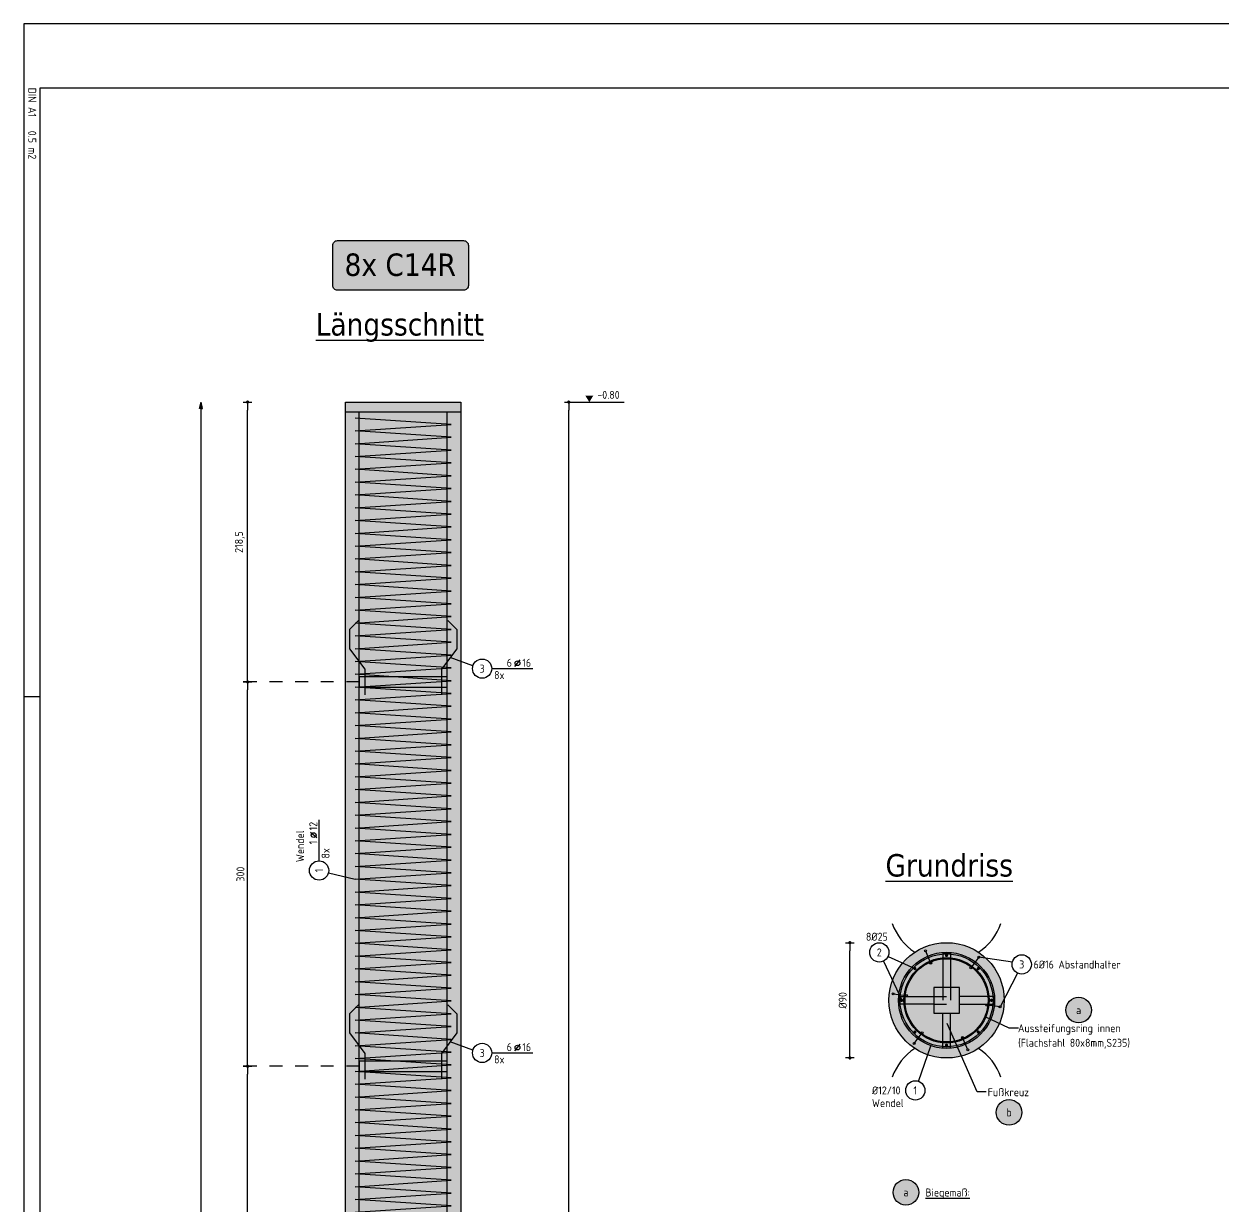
# Model space of a CAD drawing. Extents: x -21.8 to -2.9, y -3.4 to 18.9.
# Drawn here: x -21.82 to -12.46, y 8.41 to 17.64 of the extents above; entities that cross this region are included whole.
import ezdxf
from ezdxf.enums import TextEntityAlignment as Align

# ---------------------------------------------------------------- set-up
doc = ezdxf.new("R2010")
doc.units = 0
doc.header["$LTSCALE"] = 0.25
for name, pattern in [('AUSGEZOGEN', [1000.01, 1000, 0.01]), ('DASHDOT2', [0.5, 0.25, -0.125, 0, -0.125]), ('DOT', [0.175, 0.05, -0.125])]:
    doc.linetypes.add(name, pattern=pattern)
for name, color, linetype in [('1__LINE_ACI_7', 7, 'Continuous'), ('ACHSEN', 7, 'Continuous'), ('BET-SCHN', 6, 'Continuous'), ('BETON', 7, 'Continuous'), ('grau_hell', 7, 'Continuous'), ('grau_mittel', 7, 'Continuous'), ('HILFE', 7, 'Continuous'), ('koten', 7, 'Continuous'), ('MASSE', 7, 'Continuous'), ('OBJEKT', 7, 'Continuous'), ('POS', 7, 'Continuous'), ('RAHMEN', 7, 'Continuous'), ('RND', 7, 'Continuous'), ('STAHL', 7, 'Continuous'), ('TEXT', 7, 'Continuous')]:
    doc.layers.add(name, color=color, linetype=linetype)
doc.layers.add('NOPLOT', color=7, linetype='Continuous', plot=False)
doc.styles.add('helv', font='tahoma.ttf')
doc.styles.add('txt', font='isocp.shx')
doc.dimstyles.new('DOT_I', dxfattribs={"dimscale": 0.25, "dimtxt": 0.25, "dimasz": 0.25, "dimexe": 0.1, "dimexo": 0.3, "dimgap": 0.1, "dimtad": 1, "dimdec": 3, "dimzin": 3, "dimtxsty": 'txt', "dimblk": 'DOT', "dimblk1": 'DOT', "dimblk2": 'DOT', "dimsah": 1, "dimcen": 0.1, "dimse1": 1, "dimse2": 1, "dimazin": 0, "dimtfac": 1, "dimtdec": 4, "dimtix": 1, "dimtmove": 2, "dimatfit": 3, "dimfxl": 0, "dimtvp": 1, "dimtolj": 1, "dimtzin": 0, "dimarcsym": 0})

# ---------------------------------------------------------------- blocks, each defined once
blk = doc.blocks.new('DINA1')
at = {"layer": 'RAHMEN'}
for p, q in [((0, 59.4), (0, 0)), ((0, 0), (84.1, 0))]:
    blk.add_line(p, q, dxfattribs=at)
at = {"layer": 'RAHMEN', "color": 5}
for p, q in [((2, 58.9), (2, 0.5)), ((2, 0.5), (83.6, 0.5))]:
    blk.add_line(p, q, dxfattribs=at)
at = {"layer": 'RAHMEN', "color": 7}
blk.add_line((21, 0), (21, 0.5), dxfattribs=at)
at = {"layer": 'RAHMEN', "color": 7, "style": 'txt'}
blk.add_text('DIN A1   0.5 m2', height=0.25, dxfattribs=at).set_placement((1.989, 0.133))
blk = doc.blocks.new('OKRD_O')
at = {"color": 0, "linetype": 'ByBlock'}
blk.add_solid([(-0.125, 0.202), (0.125, 0.202), (0, 0)], dxfattribs=at)
at = {"color": 0, "linetype": 'ByBlock', "style": 'txt'}
blk.add_attdef('OKRD', (0.25, 0.1), '', height=0.25, dxfattribs=at)
blk = doc.blocks.new('DOT')
at = {"layer": 'MASSE', "color": 7, "linetype": 'Continuous'}
for p, q in [((0, 0), (-1, 0)), ((0, 0.54), (0, -0.54))]:
    blk.add_line(p, q, dxfattribs=at)
at = {"layer": 'MASSE', "color": 7, "linetype": 'Continuous', "const_width": 0.2}
blk.add_lwpolyline([(-0.1, 0, 1), (0.1, 0, 1)], format="xyb", close=True, dxfattribs=at)
blk = doc.blocks.new('*D30')
at = {"layer": 'Defpoints', "color": 0, "linetype": 'AUSGEZOGEN', "transparency": 16777216}
for p in [(-17.5685, 14.6854), (-17.5685, 14.6854), (-17.5685, 0.3854)]:
    blk.add_point(p, dxfattribs=at)
at = {"layer": 'MASSE', "color": 0, "linetype": 'AUSGEZOGEN', "lineweight": -2, "transparency": 16777216}
blk.add_line((-17.5685, 0.4479), (-17.5685, 14.6229), dxfattribs=at)
at = {"layer": 'MASSE', "color": 0, "linetype": 'AUSGEZOGEN', "lineweight": -2, "transparency": 16777216, "xscale": 0.0625, "yscale": 0.0625, "zscale": 0.0625}
for p, rotation in [((-17.5685, 14.6854), 90), ((-17.5685, 0.3854), 270)]:
    blk.add_blockref('DOT', p, dxfattribs=dict(at, rotation=rotation))
at = {"layer": 'MASSE', "color": 0, "linetype": 'AUSGEZOGEN', "transparency": 16777216, "insert": (-17.6247, 7.5354), "char_height": 0.0625, "attachment_point": 5, "rotation": 90, "style": 'txt'}
blk.add_mtext('\\A1;1430', dxfattribs=at)
blk = doc.blocks.new('Pfeillinie')
at = {"layer": 'TEXT', "linetype": 'Continuous'}
blk.add_hatch(color=7, dxfattribs=at).paths.add_polyline_path([(0, 0), (-0.8, 0.2), (-0.8, 0), (-0.8, -0.2)])
at = {"layer": 'TEXT', "color": 7, "linetype": 'Continuous'}
for p, q in [((-0.8, 0), (-0.8, 0.2)), ((-0.8, 0.2), (0, 0)), ((-0.8, 0), (-0.8, -0.2)), ((-0.8, -0.2), (0, 0))]:
    blk.add_line(p, q, dxfattribs=at)
blk = doc.blocks.new('*D34')
at = {"layer": 'Defpoints', "color": 0, "linetype": 'AUSGEZOGEN', "transparency": 16777216}
for p in [(-20.0751, 9.5004), (-20.0751, 9.5004), (-20.0751, 6.5004)]:
    blk.add_point(p, dxfattribs=at)
at = {"layer": 'MASSE', "color": 0, "linetype": 'AUSGEZOGEN', "lineweight": -2, "transparency": 16777216}
blk.add_line((-20.0751, 6.5629), (-20.0751, 9.4379), dxfattribs=at)
at = {"layer": 'MASSE', "color": 0, "linetype": 'AUSGEZOGEN', "lineweight": -2, "transparency": 16777216, "xscale": 0.0625, "yscale": 0.0625, "zscale": 0.0625}
for p, rotation in [((-20.0751, 9.5004), 90), ((-20.0751, 6.5004), 270)]:
    blk.add_blockref('DOT', p, dxfattribs=dict(at, rotation=rotation))
at = {"layer": 'MASSE', "color": 0, "linetype": 'AUSGEZOGEN', "transparency": 16777216, "insert": (-20.1314, 8.0004), "char_height": 0.0625, "attachment_point": 5, "rotation": 90, "style": 'txt'}
blk.add_mtext('\\A1;300', dxfattribs=at)
blk = doc.blocks.new('*D35')
at = {"layer": 'Defpoints', "color": 0, "linetype": 'AUSGEZOGEN', "transparency": 16777216}
for p in [(-20.0751, 12.5004), (-20.0751, 12.5004), (-20.0751, 9.5004)]:
    blk.add_point(p, dxfattribs=at)
at = {"layer": 'MASSE', "color": 0, "linetype": 'AUSGEZOGEN', "lineweight": -2, "transparency": 16777216}
blk.add_line((-20.0751, 9.5629), (-20.0751, 12.4379), dxfattribs=at)
at = {"layer": 'MASSE', "color": 0, "linetype": 'AUSGEZOGEN', "lineweight": -2, "transparency": 16777216, "xscale": 0.0625, "yscale": 0.0625, "zscale": 0.0625}
for p, rotation in [((-20.0751, 12.5004), 90), ((-20.0751, 9.5004), 270)]:
    blk.add_blockref('DOT', p, dxfattribs=dict(at, rotation=rotation))
at = {"layer": 'MASSE', "color": 0, "linetype": 'AUSGEZOGEN', "transparency": 16777216, "insert": (-20.1314, 11.0004), "char_height": 0.0625, "attachment_point": 5, "rotation": 90, "style": 'txt'}
blk.add_mtext('\\A1;300', dxfattribs=at)
blk = doc.blocks.new('*D36')
at = {"layer": 'Defpoints', "color": 0, "linetype": 'AUSGEZOGEN', "transparency": 16777216}
for p in [(-20.0751, 14.6854), (-20.0751, 14.6854), (-20.0751, 12.5004)]:
    blk.add_point(p, dxfattribs=at)
at = {"layer": 'MASSE', "color": 0, "linetype": 'AUSGEZOGEN', "lineweight": -2, "transparency": 16777216}
blk.add_line((-20.0751, 12.5629), (-20.0751, 14.6229), dxfattribs=at)
at = {"layer": 'MASSE', "color": 0, "linetype": 'AUSGEZOGEN', "lineweight": -2, "transparency": 16777216, "xscale": 0.0625, "yscale": 0.0625, "zscale": 0.0625}
for p, rotation in [((-20.0751, 14.6854), 90), ((-20.0751, 12.5004), 270)]:
    blk.add_blockref('DOT', p, dxfattribs=dict(at, rotation=rotation))
at = {"layer": 'MASSE', "color": 0, "linetype": 'AUSGEZOGEN', "transparency": 16777216, "insert": (-20.1361, 13.5929), "char_height": 0.0625, "attachment_point": 5, "rotation": 90, "style": 'txt'}
blk.add_mtext('\\A1;218,5', dxfattribs=at)
blk = doc.blocks.new('*D41')
at = {"layer": 'Defpoints', "color": 0, "linetype": 'AUSGEZOGEN', "transparency": 16777216}
for p in [(-15.3736, 10.4652), (-15.3736, 10.4652), (-15.3736, 9.5652)]:
    blk.add_point(p, dxfattribs=at)
at = {"layer": 'MASSE', "color": 0, "linetype": 'AUSGEZOGEN', "lineweight": -2, "transparency": 16777216}
blk.add_line((-15.3736, 9.6277), (-15.3736, 10.4027), dxfattribs=at)
at = {"layer": 'MASSE', "color": 0, "linetype": 'AUSGEZOGEN', "lineweight": -2, "transparency": 16777216, "xscale": 0.0625, "yscale": 0.0625, "zscale": 0.0625}
for p, rotation in [((-15.3736, 10.4652), 90), ((-15.3736, 9.5652), 270)]:
    blk.add_blockref('DOT', p, dxfattribs=dict(at, rotation=rotation))
at = {"layer": 'MASSE', "color": 0, "linetype": 'AUSGEZOGEN', "transparency": 16777216, "insert": (-15.4298, 10.0152), "char_height": 0.0625, "attachment_point": 5, "rotation": 90, "style": 'txt'}
blk.add_mtext('\\A1;%%C90', dxfattribs=at)
blk = doc.blocks.new('RND_HIN')
at = {"layer": 'RND', "color": 7, "linetype": 'Continuous'}
blk.add_circle((0, 0), 0.3, dxfattribs=at)
at = {"layer": 'RND', "color": 7, "linetype": 'Continuous', "style": 'txt'}
blk.add_attdef('POSI', text='', height=0.25, dxfattribs=at).set_placement((0, 0), align=Align.MIDDLE)
blk = doc.blocks.new('pos_ausz')
at = {"layer": 'grau_hell', "true_color": 0xfcfcfc}
blk.add_hatch(color=7, dxfattribs=at).paths.add_polyline_path([(-0.4, 0, 1), (0.4, 0, 1)])
at = {"layer": 'POS', "color": 1, "linetype": 'Continuous'}
blk.add_circle((0, 0), 0.4, dxfattribs=at)
at = {"layer": 'POS', "color": 7, "linetype": 'Continuous', "style": 'txt'}
blk.add_attdef('POSNAME', text='', height=0.25, dxfattribs=at).set_placement((0, 0), align=Align.MIDDLE)
blk.add_attdef('POSABM', (0.6, 0.05), '', height=0.25, dxfattribs=at)
blk = doc.blocks.new('RND_LEI')
at = {"layer": 'RND', "color": 7, "linetype": 'Continuous'}
blk.add_line((1.022, 0.066), (1.19, 0.27), dxfattribs=at)
for centre, radius in [((0, 0), 0.3), ((1.106, 0.168), 0.075)]:
    blk.add_circle(centre, radius, dxfattribs=at)
at = {"layer": 'RND', "color": 7, "linetype": 'Continuous', "style": 'txt'}
blk.add_attdef('POSL', text='', height=0.25, dxfattribs=at).set_placement((0, 0), align=Align.MIDDLE)
blk.add_attdef('ANZ', text='', height=0.25, dxfattribs=at).set_placement((0.931, 0.057), align=Align.RIGHT)
for tag, p in [('DUM', (1.253, 0.057)), ('ABSTD', (1.674, 0.057)), ('POSTXT', (0.374, -0.327))]:
    blk.add_attdef(tag, p, '', height=0.25, dxfattribs=at)

msp = doc.modelspace()

# ---------------------------------------------------------------- hatches: boundary and pattern name
at = {"layer": 'grau_hell'}
msp.add_hatch(color=9, dxfattribs=at).paths.add_polyline_path([(-18.3893, 15.558, 0.414214), (-18.3518, 15.5955), (-18.3518, 15.9084, 0.414214), (-18.3893, 15.9459), (-19.3738, 15.9459, 0.414214), (-19.4113, 15.9084), (-19.4113, 15.5955, 0.414214), (-19.3738, 15.558)])
at = {"layer": 'grau_mittel'}
for points in [[(-18.4109, 14.6854), (-19.3109, 14.6854), (-19.3109, 0.3854), (-18.4109, 0.3854)], [(-14.169, 10.0152, 1), (-15.069, 10.0152, 1)]]:
    msp.add_hatch(color=61, dxfattribs=at).paths.add_polyline_path(points)

# ---------------------------------------------------------------- linework, layer by layer
at = {"layer": '1__LINE_ACI_7'}
msp.add_lwpolyline([(-14.719, 9.9152), (-14.519, 9.9152), (-14.519, 10.1152), (-14.719, 10.1152)], close=True, dxfattribs=at)
at = {"layer": 'ACHSEN', "color": 102, "linetype": 'DASHDOT2'}
for p, q in [((-19.2039, 12.5004), (-20.0751, 12.5004)), ((-19.2039, 9.5004), (-20.0751, 9.5004))]:
    msp.add_line(p, q, dxfattribs=at)
at = {"layer": 'BET-SCHN'}
for centre, start, end in [((-14.619, 10.7652), 199.47122, 236.44269), ((-14.619, 10.7652), 303.55731, 340.52878), ((-14.619, 9.2652), 123.55731, 160.52878), ((-14.619, 9.2652), 19.47122, 56.44269)]:
    msp.add_arc(centre, 0.45, start, end, dxfattribs=at)
at = {"layer": 'BETON', "color": 6, "linetype": 'AUSGEZOGEN'}
for p, q in [((-19.3109, 0.3854), (-19.3109, 14.6854)), ((-19.3109, 14.6854), (-18.4109, 14.6854)), ((-18.4109, 14.6854), (-18.4109, 0.3854))]:
    msp.add_line(p, q, dxfattribs=at)
msp.add_circle((-14.619, 10.0152), 0.45, dxfattribs=at)
at = {"layer": 'HILFE', "color": 102, "linetype": 'AUSGEZOGEN'}
for p, q in [((-17.5685, 14.6854), (-17.1349, 14.6854)), ((-14.649, 10.3852), (-14.589, 10.3852)), ((-14.989, 10.0452), (-14.989, 9.9852)), ((-14.249, 10.0452), (-14.249, 9.9852)), ((-14.3804, 9.3), (-14.6156, 9.8332)), ((-14.0586, 9.7978), (-14.1315, 9.7978)), ((-14.649, 9.6452), (-14.589, 9.6452)), ((-14.3109, 9.3), (-14.3804, 9.3))]:
    msp.add_line(p, q, dxfattribs=at)
at = {"layer": 'NOPLOT', "color": 191, "linetype": 'Continuous'}
msp.add_line((-19.3109, 14.6104), (-18.4109, 14.6104), dxfattribs=at)
at = {"layer": 'OBJEKT', "color": 1, "linetype": 'AUSGEZOGEN'}
msp.add_lwpolyline([(-19.3738, 15.9459), (-18.3893, 15.9459, -0.414214), (-18.3518, 15.9084), (-18.3518, 15.5955, -0.414214), (-18.3893, 15.558), (-19.3738, 15.558, -0.414214), (-19.4113, 15.5955), (-19.4113, 15.9084, -0.414214)], format="xyb", close=True, dxfattribs=at)
at = {"layer": 'POS', "color": 1, "linetype": 'AUSGEZOGEN'}
for centre in [(-13.5878, 9.9392), (-14.1311, 9.1405), (-14.9365, 8.5163)]:
    msp.add_circle(centre, 0.1, dxfattribs=at)
at = {"layer": 'RND', "color": 102, "linetype": 'AUSGEZOGEN'}
for p, q in [((-18.3163, 12.6271), (-18.4932, 12.6906)), ((-19.4447, 11.011), (-19.2359, 10.9604)), ((-14.7842, 10.4019), (-14.7433, 10.3063)), ((-15.1125, 10.3214), (-14.9695, 10.0152)), ((-15.0759, 10.3583), (-14.8668, 10.2631)), ((-14.3667, 10.3516), (-14.4291, 10.2684)), ((-14.1049, 10.3138), (-14.3667, 10.3516)), ((-14.0649, 10.2281), (-14.2015, 9.9649)), ((-15.0365, 10.0655), (-14.9332, 10.0531)), ((-14.2015, 9.9649), (-14.3048, 9.9774)), ((-14.1315, 9.7978), (-14.3165, 9.8871)), ((-14.8713, 9.6788), (-14.8089, 9.762)), ((-18.3163, 9.6271), (-18.4932, 9.6906)), ((-14.8385, 9.3828), (-14.7419, 9.661)), ((-14.4538, 9.6285), (-14.4947, 9.7242))]:
    msp.add_line(p, q, dxfattribs=at)
at = {"layer": 'RND', "color": 7, "linetype": 'AUSGEZOGEN'}
for p, q in [((-18.1697, 12.6046), (-17.8497, 12.6046)), ((-19.5176, 11.1036), (-19.5176, 11.4236)), ((-18.1697, 9.6046), (-17.8497, 9.6046))]:
    msp.add_line(p, q, dxfattribs=at)
at = {"layer": 'RND', "color": 102, "linetype": 'AUSGEZOGEN'}
msp.add_lwpolyline([(-20.439, 0.3854), (-20.439, 14.6854)], dxfattribs=at)
at = {"layer": 'RND', "color": 1, "linetype": 'AUSGEZOGEN'}
for points in [[(-19.2039, 0.4604), (-19.2039, 14.6104)], [(-18.5179, 0.4604), (-18.5179, 14.6104)], [(-19.2359, 8.3604), (-18.4859, 8.4104), (-19.2359, 8.4604), (-18.4859, 8.5104), (-19.2359, 8.5604), (-18.4859, 8.6104), (-19.2359, 8.6604), (-18.4859, 8.7104), (-19.2359, 8.7604), (-18.4859, 8.8104), (-19.2359, 8.8604), (-18.4859, 8.9104), (-19.2359, 8.9604), (-18.4859, 9.0104), (-19.2359, 9.0604), (-18.4859, 9.1104), (-19.2359, 9.1604), (-18.4859, 9.2104), (-19.2359, 9.2604), (-18.4859, 9.3104), (-19.2359, 9.3604), (-18.4859, 9.4104), (-19.2359, 9.4604), (-18.4859, 9.5104), (-19.2359, 9.5604), (-18.4859, 9.6104), (-19.2359, 9.6604), (-18.4859, 9.7104), (-19.2359, 9.7604), (-18.4859, 9.8104), (-19.2359, 9.8604), (-18.4859, 9.9104), (-19.2359, 9.9604), (-18.4859, 10.0104), (-19.2359, 10.0604), (-18.4859, 10.1104), (-19.2359, 10.1604), (-18.4859, 10.2104), (-19.2359, 10.2604), (-18.4859, 10.3104), (-19.2359, 10.3604), (-18.4859, 10.4104), (-19.2359, 10.4604), (-18.4859, 10.5104), (-19.2359, 10.5604), (-18.4859, 10.6104), (-19.2359, 10.6604), (-18.4859, 10.7104), (-19.2359, 10.7604), (-18.4859, 10.8104), (-19.2359, 10.8604), (-18.4859, 10.9104), (-19.2359, 10.9604), (-18.4859, 11.0104), (-19.2359, 11.0604), (-18.4859, 11.1104), (-19.2359, 11.1604), (-18.4859, 11.2104), (-19.2359, 11.2604), (-18.4859, 11.3104), (-19.2359, 11.3604), (-18.4859, 11.4104), (-19.2359, 11.4604), (-18.4859, 11.5104), (-19.2359, 11.5604), (-18.4859, 11.6104), (-19.2359, 11.6604), (-18.4859, 11.7104), (-19.2359, 11.7604), (-18.4859, 11.8104), (-19.2359, 11.8604), (-18.4859, 11.9104), (-19.2359, 11.9604), (-18.4859, 12.0104), (-19.2359, 12.0604), (-18.4859, 12.1104), (-19.2359, 12.1604), (-18.4859, 12.2104), (-19.2359, 12.2604), (-18.4859, 12.3104), (-19.2359, 12.3604), (-18.4859, 12.4104), (-19.2359, 12.4604), (-18.4859, 12.5104), (-19.2359, 12.5604), (-18.4859, 12.6104), (-19.2359, 12.6604), (-18.4859, 12.7104), (-19.2359, 12.7604), (-18.4859, 12.8104), (-19.2359, 12.8604), (-18.4859, 12.9104), (-19.2359, 12.9604), (-18.4859, 13.0104), (-19.2359, 13.0604), (-18.4859, 13.1104), (-19.2359, 13.1604), (-18.4859, 13.2104), (-19.2359, 13.2604), (-18.4859, 13.3104), (-19.2359, 13.3604), (-18.4859, 13.4104), (-19.2359, 13.4604), (-18.4859, 13.5104), (-19.2359, 13.5604), (-18.4859, 13.6104), (-19.2359, 13.6604), (-18.4859, 13.7104), (-19.2359, 13.7604), (-18.4859, 13.8104), (-19.2359, 13.8604), (-18.4859, 13.9104), (-19.2359, 13.9604), (-18.4859, 14.0104), (-19.2359, 14.0604), (-18.4859, 14.1104), (-19.2359, 14.1604), (-18.4859, 14.2104), (-19.2359, 14.2604), (-18.4859, 14.3104), (-19.2359, 14.3604), (-18.4859, 14.4104), (-19.2359, 14.4604), (-18.4859, 14.5104), (-19.2359, 14.5604)], [(-19.2102, 12.9811), (-19.2809, 12.9104), (-19.2809, 12.7604), (-19.1609, 12.6004), (-19.1609, 12.4004)], [(-18.5116, 12.9811), (-18.4409, 12.9104), (-18.4409, 12.7604), (-18.5609, 12.6004), (-18.5609, 12.4004)], [(-19.2102, 9.9811), (-19.2809, 9.9104), (-19.2809, 9.7604), (-19.1609, 9.6004), (-19.1609, 9.4004)], [(-18.5116, 9.9811), (-18.4409, 9.9104), (-18.4409, 9.7604), (-18.5609, 9.6004), (-18.5609, 9.4004)]]:
    msp.add_lwpolyline(points, dxfattribs=at)
at = {"layer": 'RND', "color": 7, "linetype": 'AUSGEZOGEN', "const_width": 0.0125}
for points in [[(-14.6252, 10.3657, 1), (-14.6127, 10.3657, 1)], [(-14.8731, 10.2631, 1), (-14.8606, 10.2631, 1)], [(-14.3774, 10.2631, 1), (-14.3649, 10.2631, 1)], [(-14.9757, 10.0152, 1), (-14.9632, 10.0152, 1)], [(-14.2747, 10.0152, 1), (-14.2622, 10.0152, 1)], [(-14.8731, 9.7674, 1), (-14.8606, 9.7674, 1)], [(-14.3774, 9.7674, 1), (-14.3649, 9.7674, 1)], [(-14.6252, 9.6647, 1), (-14.6127, 9.6647, 1)]]:
    msp.add_lwpolyline(points, format="xyb", close=True, dxfattribs=at)
at = {"layer": 'RND', "color": 1, "linetype": 'AUSGEZOGEN'}
for radius in [0.375, 0.363]:
    msp.add_circle((-14.619, 10.0152), radius, dxfattribs=at)
at = {"layer": 'RND', "color": 102, "linetype": 'AUSGEZOGEN'}
for centre in [(-14.7842, 10.4019), (-14.7433, 10.3063), (-14.3667, 10.3516), (-14.4291, 10.2684), (-15.0365, 10.0655), (-14.9332, 10.0531), (-14.3048, 9.9774), (-14.2015, 9.9649), (-14.8089, 9.762), (-14.8713, 9.6788), (-14.4947, 9.7242), (-14.4538, 9.6285)]:
    msp.add_circle(centre, 0.008, dxfattribs=at)
at = {"layer": 'STAHL', "color": 102, "linetype": 'AUSGEZOGEN'}
for p, q in [((-14.649, 10.3852), (-14.649, 10.1152)), ((-14.589, 10.3852), (-14.589, 10.1152)), ((-14.989, 10.0452), (-14.719, 10.0452)), ((-14.249, 10.0452), (-14.519, 10.0452)), ((-14.719, 9.9852), (-14.989, 9.9852)), ((-14.519, 9.9852), (-14.249, 9.9852)), ((-14.649, 9.6452), (-14.649, 9.9152)), ((-14.589, 9.6452), (-14.589, 9.9152))]:
    msp.add_line(p, q, dxfattribs=at)
at = {"layer": 'STAHL', "color": 102, "linetype": 'DOT', "ltscale": 0.7}
for p, q in [((-14.649, 10.1152), (-14.649, 9.9152)), ((-14.589, 10.1152), (-14.589, 9.9152)), ((-14.719, 10.0452), (-14.519, 10.0452)), ((-14.719, 9.9852), (-14.519, 9.9852))]:
    msp.add_line(p, q, dxfattribs=at)
at = {"layer": 'STAHL', "color": 102, "linetype": 'AUSGEZOGEN'}
for points in [[(-19.2039, 12.4604), (-18.5179, 12.4604), (-18.5179, 12.5404), (-19.2039, 12.5404)], [(-19.2039, 9.4604), (-18.5179, 9.4604), (-18.5179, 9.5404), (-19.2039, 9.5404)]]:
    msp.add_lwpolyline(points, close=True, dxfattribs=at)
for radius in [0.3325, 0.3245]:
    msp.add_circle((-14.619, 10.0152), radius, dxfattribs=at)

# ---------------------------------------------------------------- block references
at = {"layer": 'koten', "color": 7, "xscale": 0.25, "yscale": 0.25, "zscale": 0.25}
msp.add_blockref('OKRD_O', (-17.4078, 14.6854), dxfattribs=at).add_auto_attribs({'OKRD': '-0.80'})
at = {"layer": 'POS', "color": 7, "linetype": 'AUSGEZOGEN', "xscale": 0.25, "yscale": 0.25, "zscale": 0.25}
for p, values in [((-13.5878, 9.9392), {'POSNAME': 'a'}), ((-14.1311, 9.1405), {'POSNAME': 'b'}), ((-14.9365, 8.5163), {'POSNAME': 'a'})]:
    msp.add_blockref('pos_ausz', p, dxfattribs=at).add_auto_attribs(values)
at = {"layer": 'RAHMEN', "xscale": 0.25, "yscale": 0.25, "zscale": 0.25, "rotation": 270}
msp.add_blockref('DINA1', (-21.8212, 17.637), dxfattribs=at)
at = {"layer": 'RND', "color": 102, "linetype": 'AUSGEZOGEN', "xscale": 0.0625, "yscale": 0.0625, "zscale": 0.0625, "rotation": 90}
msp.add_blockref('Pfeillinie', (-20.439, 14.6854), dxfattribs=at)
at = {"layer": 'RND', "color": 7, "linetype": 'AUSGEZOGEN', "xscale": 0.25, "yscale": 0.25, "zscale": 0.25}
for name, p, values in [('RND_LEI', (-18.2447, 12.6046), {'POSL': '3', 'DUM': '16', 'ANZ': '6', 'POSTXT': '8x'}), ('RND_HIN', (-15.1442, 10.3894), {'POSI': '2'}), ('RND_HIN', (-14.0322, 10.2956), {'POSI': '3'}), ('RND_LEI', (-18.2447, 9.6046), {'POSL': '3', 'DUM': '16', 'ANZ': '6', 'POSTXT': '8x'}), ('RND_HIN', (-14.8631, 9.312), {'POSI': '1'})]:
    msp.add_blockref(name, p, dxfattribs=at).add_auto_attribs(values)
at = {"layer": 'RND', "color": 7, "linetype": 'AUSGEZOGEN', "xscale": 0.25, "yscale": 0.25, "zscale": 0.25, "rotation": 90}
msp.add_blockref('RND_LEI', (-19.5176, 11.0286), dxfattribs=at).add_auto_attribs({'POSL': '1', 'DUM': '12', 'ANZ': '1', 'POSTXT': '8x'})

# ---------------------------------------------------------------- texts
at = {"layer": 'TEXT', "color": 5, "linetype": 'AUSGEZOGEN', "style": 'helv'}
for s, p in [('8x C14R', (-19.3186, 15.6703)), ('%%ULängsschnitt', (-19.5439, 15.2049)), ('%%UGrundriss', (-15.0957, 10.9817))]:
    msp.add_text(s, height=0.175, dxfattribs=at).set_placement(p)
at = {"layer": 'TEXT', "color": 7, "linetype": 'AUSGEZOGEN', "style": 'txt'}
msp.add_text('Wendel', height=0.0625, rotation=90, dxfattribs=at).set_placement((-19.635, 11.0939))
for s, p in [('8%%C25', (-15.2484, 10.4805)), ('6%%C16 Abstandhalter', (-13.9396, 10.2635)), ('Aussteifungsring innen', (-14.0616, 9.7666)), ('(Flachstahl 80x8mm,S235)', (-14.0604, 9.6524)), ('%%C12/10', (-15.2008, 9.2806)), ('Fußkreuz', (-14.2977, 9.2667)), ('Wendel', (-15.2015, 9.1819)), ('%%UBiegemaß:', (-14.784, 8.4838))]:
    msp.add_text(s, height=0.0625, dxfattribs=at).set_placement(p)

# ---------------------------------------------------------------- dimensions: what is measured, and where the dimension line sits
at = {"layer": 'MASSE', "color": 7, "linetype": 'AUSGEZOGEN'}
for base, p1, p2, override, picture, middle in [((-20.0751, 14.6854), (-20.0751, 12.5004), (-20.0751, 14.6854), {"dimdec": 1, "dimlfac": 100}, '*D36', (-20.1361, 13.5929)), ((-17.5685, 14.6854), (-17.5685, 0.3854), (-17.5685, 14.6854), {"dimdec": 0, "dimlfac": 100}, '*D30', (-17.6247, 7.5354)), ((-20.0751, 12.5004), (-20.0751, 9.5004), (-20.0751, 12.5004), {"dimdec": 0, "dimlfac": 100}, '*D35', (-20.1314, 11.0004)), ((-20.0751, 9.5004), (-20.0751, 6.5004), (-20.0751, 9.5004), {"dimdec": 0, "dimlfac": 100}, '*D34', (-20.1314, 8.0004))]:
    dim = msp.add_linear_dim(base=base, p1=p1, p2=p2, angle=90, dimstyle='DOT_I', override=override, dxfattribs=at)
    dim.commit()
    dim.dimension.update_dxf_attribs({"geometry": picture, "text_midpoint": middle})
dim = msp.add_linear_dim(base=(-15.3736, 10.4652), p1=(-15.3736, 9.5652), p2=(-15.3736, 10.4652), angle=90, text='%%C<>', dimstyle='DOT_I', override={"dimdec": 0, "dimlfac": 100}, dxfattribs=at)
dim.commit()
dim.dimension.update_dxf_attribs({"geometry": '*D41', "text_midpoint": (-15.4298, 10.0152)})

doc.saveas('drawing.dxf')
